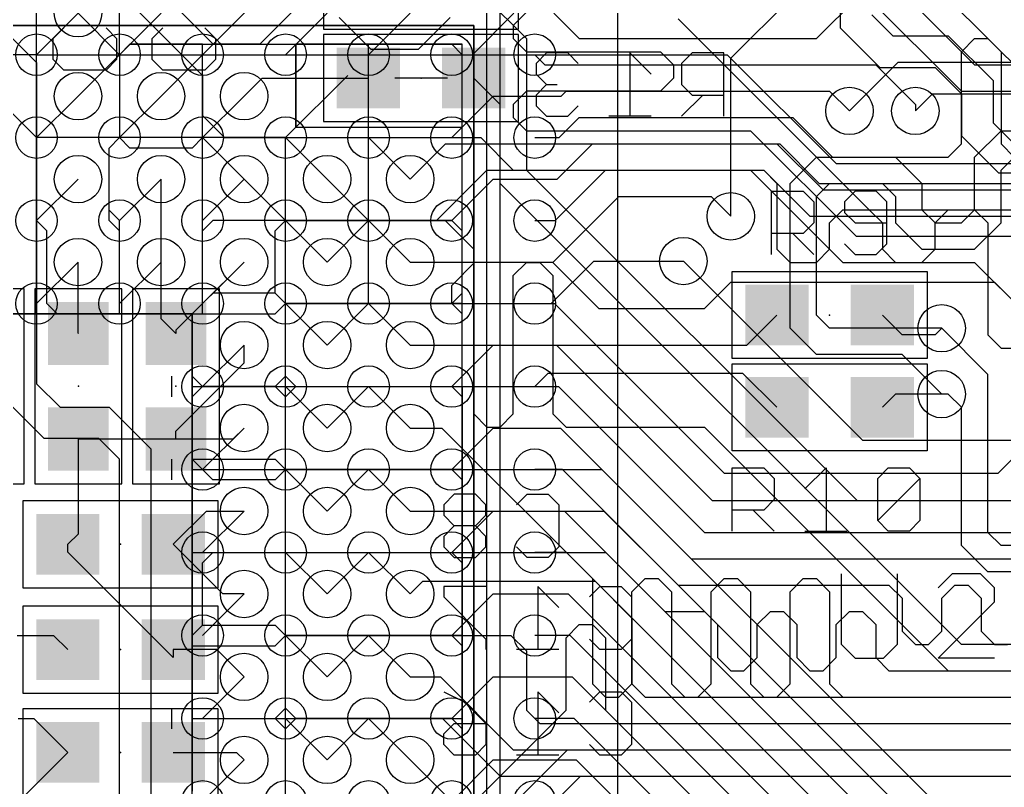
# Model space of a CAD drawing. Extents: x -61 to 136, y 23 to 123.
# Drawn here: x 74.24 to 83.72, y 72.54 to 79.94 of the extents above; entities that cross this region are included whole.
import ezdxf

# ---------------------------------------------------------------- set-up
doc = ezdxf.new("R2010")
doc.units = 0
for name, color, linetype in [('1', 14, 'CONTINUOUS'), ('13', 94, 'CONTINUOUS'), ('14', 94, 'CONTINUOUS'), ('15', 54, 'CONTINUOUS'), ('16', 134, 'CONTINUOUS'), ('18', 94, 'CONTINUOUS'), ('2', 251, 'CONTINUOUS'), ('21', 251, 'CONTINUOUS'), ('23', 251, 'CONTINUOUS'), ('24', 54, 'CONTINUOUS'), ('25', 251, 'CONTINUOUS'), ('26', 54, 'CONTINUOUS'), ('3', 214, 'CONTINUOUS'), ('39', 14, 'CONTINUOUS'), ('4', 214, 'CONTINUOUS'), ('40', 134, 'CONTINUOUS'), ('41', 14, 'CONTINUOUS')]:
    doc.layers.add(name, color=color, linetype=linetype)

# ---------------------------------------------------------------- blocks, each defined once
blk = doc.blocks.new('RECT')
blk.add_solid([(-0.5, -0.5), (0.5, -0.5), (-0.5, 0.5), (0.5, 0.5)])
blk = doc.blocks.new('PIE')
blk.add_circle((0, 0), 0.5)
blk = doc.blocks.new('ROUNDV')
blk.add_circle((0, 0), 0.5)

msp = doc.modelspace()

# ---------------------------------------------------------------- linework, layer by layer
at = {"layer": '1'}
for p, q in [((81.915, 79.756), (82.677, 80.518)), ((74.4, 79.6), (74.8, 80)), ((75.2, 79.6), (75.6, 80)), ((76, 79.6), (76.4, 80)), ((76.8, 79.6), (77.2, 80)), ((77.6, 79.6), (78, 80)), ((78.6, 79.6), (79, 80)), ((79.385, 80), (79.629, 79.756)), ((79.629, 79.756), (81.915, 79.756)), ((83.312, 79.629), (83.439, 79.756)), ((83.439, 79.756), (83.566, 79.756)), ((83.566, 79.756), (83.693, 79.629)), ((78.4, 79.6), (78.6, 79.6)), ((79.2, 79.6), (79.298, 79.502)), ((83.312, 78.74), (83.312, 79.629)), ((83.693, 79.629), (83.693, 78.74)), ((79.298, 79.502), (82.4865, 79.502)), ((82.4865, 79.502), (82.8675, 79.121)), ((79.454, 79.2), (79.502, 79.248)), ((79.502, 79.248), (82.042, 79.248)), ((82.042, 79.248), (82.2325, 79.0575)), ((74.4, 78.8), (74.8, 79.2)), ((75.2, 78.8), (75.6, 79.2)), ((76, 78.8), (76.4, 79.2)), ((78.4, 78.8), (78.8, 79.2)), ((78.8, 79.2), (79.454, 79.2)), ((82.8675, 79.121), (82.8675, 79.0575)), ((79.435, 78.8), (79.629, 78.994)), ((79.629, 78.994), (81.688, 78.994)), ((81.688, 78.994), (82.069, 78.613)), ((77.2, 78.4), (76.8, 78.8)), ((78, 78.4), (77.6, 78.8)), ((79.2, 78.8), (79.435, 78.8)), ((79.416, 78.4), (79.756, 78.74)), ((79.756, 78.74), (81.561, 78.74)), ((81.561, 78.74), (81.942, 78.359)), ((83.185, 78.613), (83.312, 78.74)), ((83.693, 78.74), (83.82, 78.613)), ((82.069, 78.613), (83.185, 78.613)), ((79.397, 78), (79.883, 78.486)), ((79.883, 78.486), (81.407, 78.486)), ((81.407, 78.486), (81.534, 78.359)), ((74.4, 78), (74.8, 78.4)), ((75.6, 78.4), (75.2, 78)), ((76.4, 78.4), (76, 78)), ((78.4, 78), (78.8, 78.4)), ((78.8, 78.4), (79.416, 78.4)), ((81.534, 78.359), (81.534, 77.724)), ((81.942, 78.359), (84.963, 78.359)), ((79.378, 77.6), (80.01, 78.232)), ((80.01, 78.232), (80.899, 78.232)), ((80.899, 78.232), (81.0895, 78.0415)), ((82.042, 77.978), (82.169, 78.105)), ((82.169, 78.105), (82.423, 78.105)), ((82.423, 78.105), (82.55, 77.978)), ((83.058, 77.978), (83.185, 78.105)), ((83.185, 78.105), (83.439, 78.105)), ((83.439, 78.105), (83.566, 77.978)), ((76.8, 78), (77.2, 77.6)), ((77.6, 78), (78, 77.6)), ((79.2, 78), (79.397, 78)), ((82.042, 77.724), (82.042, 77.978)), ((82.55, 77.978), (82.55, 77.724)), ((83.058, 77.724), (83.058, 77.978)), ((83.566, 77.978), (83.566, 76.8985)), ((81.534, 77.724), (81.661, 77.597)), ((81.915, 77.597), (82.042, 77.724)), ((82.55, 77.724), (82.677, 77.597)), ((82.931, 77.597), (83.058, 77.724)), ((79.359, 77.2), (79.7687, 77.6097)), ((79.7687, 77.6097), (80.6323, 77.6097)), ((74.8, 77.6), (74.4, 77.2)), ((75.6, 77.6), (75.2, 77.2)), ((76, 77.2), (76.4, 77.6)), ((78.4, 77.3754), (78.6246, 77.6)), ((78.6246, 77.6), (79.378, 77.6)), ((81.661, 77.597), (81.915, 77.597)), ((82.677, 77.597), (82.931, 77.597)), ((78.4, 77.2), (78.4, 77.3754)), ((76.8, 77.2), (77.2, 76.8)), ((77.6, 77.2), (78, 76.8)), ((79.2, 77.2), (79.359, 77.2)), ((81.245, 76.8), (81.534, 77.089)), ((82.7405, 76.8985), (82.55, 77.089)), ((83.1215, 76.962), (83.058, 76.8985)), ((83.566, 76.5175), (83.1215, 76.962)), ((83.058, 76.8985), (82.7405, 76.8985)), ((83.566, 76.8985), (83.693, 76.7715)), ((76.4, 76.8), (76, 76.4)), ((78.4, 76.4), (78.8, 76.8)), ((78.8, 76.8), (81.245, 76.8)), ((83.693, 76.7715), (83.82, 76.7715)), ((79.2, 76.4), (79.3302, 76.5302)), ((79.3302, 76.5302), (81.2038, 76.5302)), ((81.2038, 76.5302), (81.534, 76.2)), ((83.566, 74.9935), (83.566, 76.5175)), ((77.2, 76), (76.8, 76.4)), ((78, 76), (77.6, 76.4)), ((82.677, 76.327), (82.55, 76.2)), ((83.1215, 76.327), (82.677, 76.327)), ((83.185, 76.327), (83.1215, 76.327)), ((83.312, 76.2), (83.185, 76.327)), ((83.312, 74.8665), (83.312, 76.2)), ((76.4, 76), (76, 75.6)), ((78.4, 75.6), (78.8, 76)), ((78.8, 76), (79.448, 76)), ((79.448, 76), (83.947, 71.501)), ((76.8, 75.6), (77.2, 75.2)), ((77.6, 75.6), (78, 75.2)), ((79.467, 75.6), (79.2, 75.6)), ((83.693, 71.374), (79.467, 75.6)), ((76.4, 75.2), (76, 74.8)), ((78.4, 74.8), (78.8, 75.2)), ((78.8, 75.2), (79.486, 75.2)), ((79.486, 75.2), (83.439, 71.247)), ((83.693, 74.8665), (83.566, 74.9935)), ((83.566, 74.6125), (83.312, 74.8665)), ((84.328, 74.8665), (83.693, 74.8665)), ((76.8, 74.8), (77.2, 74.4)), ((77.6, 74.8), (78, 74.4)), ((79.505, 74.8), (79.2, 74.8)), ((83.185, 71.12), (79.505, 74.8)), ((84.201, 74.6125), (83.566, 74.6125)), ((76, 74), (76.4, 74.4)), ((78.4, 74), (78.8, 74.4)), ((78.8, 74.4), (79.524, 74.4)), ((79.524, 74.4), (82.6135, 71.3105)), ((77.2, 73.6), (76.8, 74)), ((78, 73.6), (77.6, 74)), ((79.543, 74), (79.2, 74)), ((82.169, 71.374), (79.543, 74)), ((76, 73.2), (76.4, 73.6)), ((78.4, 73.2), (78.8, 73.6)), ((78.8, 73.6), (79.562, 73.6)), ((79.562, 73.6), (81.915, 71.247)), ((76.8, 73.2), (77.2, 72.8)), ((77.6, 73.2), (78, 72.8)), ((79.581, 73.2), (79.2, 73.2)), ((81.661, 71.12), (79.581, 73.2)), ((76.4, 72.8), (76, 72.4)), ((78.4, 72.4), (78.8, 72.8)), ((78.8, 72.8), (79.6, 72.8)), ((79.6, 72.8), (81.407, 70.993))]:
    msp.add_line(p, q, dxfattribs=at)
at = {"layer": '13'}
for p, q in [((78.613, 79.883), (62.103, 79.883)), ((78.613, 63.373), (78.613, 79.883)), ((75.3, 79.7), (75.2, 79.6)), ((76, 79.7), (75.3, 79.7)), ((76, 77.1), (76, 79.7)), ((74.4, 79.6), (73.6, 79.6)), ((74.4, 79.6), (75.2, 79.6)), ((74.4, 77.1), (74.4, 79.6)), ((75.2, 79.6), (75.2, 78.8)), ((76.8, 78.8), (77.4, 79.4)), ((75.1, 78.7), (75.2, 78.8)), ((76.8, 77.2), (76.8, 78.8)), ((75.1, 78), (75.1, 78.7)), ((75.2, 77.9), (75.1, 78)), ((75.2, 77.1), (75.2, 77.9)), ((76.7, 77.1), (76.8, 77.2)), ((78.5, 77.2), (76.8, 77.2)), ((78.5, 76.4), (78.5, 77.2)), ((74.4, 77.1), (73.5, 77.1)), ((75.2, 77.1), (74.4, 77.1)), ((75.9, 77.1), (75.2, 77.1)), ((75.9, 77.1), (76, 77.1)), ((75.9, 76.4), (75.9, 77.1)), ((76, 77.1), (76.7, 77.1)), ((75.9, 75.7), (75.9, 76.4)), ((75.9, 76.4), (78.5, 76.4)), ((78.5, 75.6), (78.5, 76.4)), ((75.9, 74.8), (75.9, 75.7)), ((75.9, 75.7), (76.7, 75.7)), ((76.7, 75.7), (76.8, 75.6)), ((78.5, 75.6), (76.8, 75.6)), ((78.5, 74.8), (78.5, 75.6)), ((75.9, 73.9), (75.9, 74.8)), ((75.9, 74.8), (78.5, 74.8)), ((78.5, 74), (78.5, 74.8)), ((76.7, 73.9), (76.8, 74)), ((78.5, 74), (76.8, 74)), ((78.5, 73.2), (78.5, 74)), ((75.9, 73.2), (75.9, 73.9)), ((75.9, 73.9), (76.7, 73.9)), ((75.9, 72.5), (75.9, 73.2)), ((75.9, 73.2), (78.5, 73.2)), ((78.5, 73.2), (78.5, 72.4))]:
    msp.add_line(p, q, dxfattribs=at)
at = {"layer": '14'}
for p, q in [((74.8, 80), (75.2, 79.6)), ((63.754, 79.883), (78.613, 79.883)), ((78.613, 79.883), (78.613, 63.373)), ((75.2, 79.6), (81.055, 79.6)), ((81.055, 79.6), (82.1055, 78.5495)), ((82.2325, 79.0575), (82.7024, 79.5274)), ((82.7024, 79.5274), (84.1502, 79.5274)), ((82.8675, 79.0575), (83.0326, 79.2226)), ((83.0326, 79.2226), (84.2772, 79.2226)), ((74.4, 78.8), (74, 79.2)), ((76, 78.8), (74.4, 78.8)), ((76.4, 78.4), (76, 78.8)), ((78, 78.4), (78.34, 78.74)), ((78.34, 78.74), (81.534, 78.74)), ((81.534, 78.74), (81.9785, 78.2955)), ((78.254, 78), (78.74, 78.486)), ((78.74, 78.486), (81.407, 78.486)), ((81.407, 78.486), (81.8515, 78.0415)), ((82.1055, 78.5495), (88.7095, 78.5495)), ((76.8, 78), (76.4, 78.4)), ((81.9785, 78.2955), (95.1955, 78.2955)), ((76.8, 69.3), (76.8, 78)), ((77.2, 77.6), (77.6, 78)), ((77.6, 78), (78.254, 78)), ((81.8515, 78.0415), (85.6615, 78.0415)), ((78, 77.6), (79.372, 77.6)), ((79.372, 77.6), (79.8195, 77.1525)), ((80.8355, 77.1525), (81.0895, 77.4065)), ((81.0895, 77.4065), (83.6295, 77.4065)), ((83.6295, 77.4065), (84.136, 76.9)), ((77.2, 76.8), (77.6, 77.2)), ((77.6, 77.2), (79.391, 77.2)), ((79.391, 77.2), (81.026, 75.565)), ((79.8195, 77.1525), (80.8355, 77.1525)), ((78, 76.8), (79.41, 76.8)), ((79.41, 76.8), (80.91, 75.3)), ((77.2, 76), (77.6, 76.4)), ((77.6, 76.4), (79.429, 76.4)), ((79.429, 76.4), (80.8355, 74.9935)), ((83.665, 75.565), (84.2, 76.1)), ((77.2, 75.2), (77.6, 75.6)), ((77.6, 75.6), (79.848, 75.6)), ((79.848, 75.6), (80.7085, 74.7395)), ((81.026, 75.565), (83.665, 75.565)), ((80.91, 75.3), (92.848, 75.3)), ((78, 75.2), (79.867, 75.2)), ((79.867, 75.2), (80.5815, 74.4855)), ((80.8355, 74.9935), (84.709, 74.9935)), ((77.2, 74.4), (77.6, 74.8)), ((77.6, 74.8), (79.886, 74.8)), ((79.886, 74.8), (80.4545, 74.2315)), ((80.7085, 74.7395), (84.2645, 74.7395)), ((78, 74.4), (78.1236, 74.5236)), ((78.1236, 74.5236), (79.7814, 74.5236)), ((79.7814, 74.5236), (80.137, 74.168)), ((80.5815, 74.4855), (82.6135, 74.4855)), ((82.6135, 74.4855), (82.7405, 74.3585)), ((83.1215, 74.3585), (83.2485, 74.4855)), ((83.2485, 74.4855), (83.3755, 74.4855)), ((83.3755, 74.4855), (83.5025, 74.3585)), ((82.7405, 74.3585), (82.7405, 74.041)), ((83.1215, 74.041), (83.1215, 74.3585)), ((83.5025, 74.3585), (83.5025, 74.041)), ((80.4545, 74.2315), (80.8355, 74.2315)), ((80.8355, 74.2315), (80.9625, 74.1045)), ((81.3435, 74.1045), (81.4705, 74.2315)), ((81.4705, 74.2315), (81.5975, 74.2315)), ((81.5975, 74.2315), (81.7245, 74.1045)), ((82.1055, 74.1045), (82.2325, 74.2315)), ((82.2325, 74.2315), (82.3595, 74.2315)), ((82.3595, 74.2315), (82.4865, 74.1045)), ((79.502, 73.9775), (79.629, 74.1045)), ((79.629, 74.1045), (79.756, 74.1045)), ((79.756, 74.1045), (79.883, 73.9775)), ((80.137, 74.168), (80.137, 73.533)), ((80.9625, 74.1045), (80.9625, 73.787)), ((81.3435, 73.787), (81.3435, 74.1045)), ((81.7245, 74.1045), (81.7245, 73.787)), ((82.1055, 73.787), (82.1055, 74.1045)), ((82.4865, 74.1045), (82.4865, 73.787)), ((77.2, 73.6), (77.6, 74)), ((77.6, 74), (78.9715, 74)), ((78.9715, 74), (79.121, 73.8505)), ((82.7405, 74.041), (82.8675, 73.914)), ((82.9945, 73.914), (83.1215, 74.041)), ((83.5025, 74.041), (83.6295, 73.914)), ((79.502, 73.279), (79.502, 73.9775)), ((79.883, 73.9775), (79.883, 73.279)), ((82.8675, 73.914), (82.9945, 73.914)), ((83.6295, 73.914), (83.7565, 73.914)), ((79.121, 73.8505), (79.121, 73.279)), ((80.9625, 73.787), (81.0895, 73.66)), ((81.2165, 73.66), (81.3435, 73.787)), ((81.7245, 73.787), (81.8515, 73.66)), ((81.9785, 73.66), (82.1055, 73.787)), ((82.4865, 73.787), (82.6135, 73.66)), ((81.0895, 73.66), (81.2165, 73.66)), ((81.8515, 73.66), (81.9785, 73.66)), ((82.6135, 73.66), (90.36, 73.66)), ((78, 73.6), (78.292, 73.6)), ((78.292, 73.6), (78.994, 72.898)), ((80.137, 73.533), (80.264, 73.406)), ((80.264, 73.406), (91.531, 73.406)), ((79.121, 73.279), (79.248, 73.152)), ((79.375, 73.152), (79.502, 73.279)), ((79.883, 73.279), (80.01, 73.152)), ((77.2, 72.8), (77.6, 73.2)), ((77.6, 73.2), (78.311, 73.2)), ((78.311, 73.2), (78.867, 72.644)), ((79.248, 73.152), (79.375, 73.152)), ((80.01, 73.152), (90.678, 73.152)), ((78.994, 72.898), (90.551, 72.898)), ((78, 72.8), (78.41, 72.39)), ((78.867, 72.644), (90.424, 72.644))]:
    msp.add_line(p, q, dxfattribs=at)
at = {"layer": '15'}
for p, q in [((73.533, 80.391), (74.4, 79.524)), ((74.4, 79.6), (74.4, 80.4)), ((75.3, 79.7), (75.2, 79.6)), ((76, 79.7), (75.3, 79.7)), ((76, 79.7), (76.9, 79.7)), ((76, 78.8), (76, 79.7)), ((76.9, 78.9), (76.9, 79.7)), ((77.6, 79.7), (76.9, 79.7)), ((77.6, 79.7), (78.4, 79.7)), ((77.6, 78), (77.6, 79.7)), ((78.4, 79.7), (78.5, 79.6)), ((74.4, 79.6), (75.2, 79.6)), ((74.4, 78), (74.4, 79.6)), ((75.2, 79.6), (75.2, 78.8)), ((78.5, 78.9), (78.5, 79.6)), ((74.4, 79.524), (74.4, 76.427)), ((76.8, 78.8), (76.9, 78.9)), ((76.9, 78.9), (78.5, 78.9)), ((78.5, 78.1), (78.5, 78.9)), ((75.3, 78.7), (75.2, 78.8)), ((76, 78.8), (75.9, 78.7)), ((76.8, 78.8), (76, 78.8)), ((76.8, 78), (76.8, 78.8)), ((75.9, 78.7), (75.3, 78.7)), ((78.4, 78), (78.5, 78.1)), ((74.5, 77.9), (74.4, 78)), ((76.7, 77.9), (76.8, 78)), ((76.8, 78), (77.6, 78)), ((77.6, 78), (78.4, 78)), ((78.5, 77.9), (78.4, 78)), ((74.5, 77.2), (74.5, 77.9)), ((76.7, 77.3), (76.7, 77.9)), ((78.5, 77.3), (78.5, 77.9)), ((75.9, 77.1), (76.1, 77.3)), ((76.7, 77.3), (76.1, 77.3)), ((76.8, 77.2), (76.7, 77.3)), ((78.4, 77.2), (78.5, 77.3)), ((74.6, 77.1), (74.5, 77.2)), ((76.8, 76.5), (76.8, 77.2)), ((76.8, 77.2), (78.4, 77.2)), ((78.5, 77.1), (78.4, 77.2)), ((75.9, 77.1), (74.6, 77.1)), ((75.9, 76.5), (75.9, 77.1)), ((78.5, 76.5), (78.5, 77.1)), ((76, 76.4), (75.9, 76.5)), ((76.7, 76.4), (76.8, 76.5)), ((76.9, 76.4), (76.8, 76.5)), ((78.4, 76.4), (78.5, 76.5)), ((74.4, 76.427), (74.627, 76.2)), ((76, 76.4), (75.9, 76.3)), ((76.7, 76.4), (76, 76.4)), ((76.8, 76.3), (76.7, 76.4)), ((76.8, 76.3), (76.9, 76.4)), ((76.9, 76.4), (78.4, 76.4)), ((78.5, 76.3), (78.4, 76.4)), ((74.473, 75.9), (74.073, 76.3)), ((75.9, 75.7), (75.9, 76.3)), ((76.8, 75.6), (76.8, 76.3)), ((78.5, 75.7), (78.5, 76.3)), ((74.627, 76.2), (75.1, 76.2)), ((75.1, 76.2), (75.5, 75.8)), ((75, 75.9), (74.473, 75.9)), ((75.2, 75.7), (75, 75.9)), ((75.5, 75.8), (75.5, 70.2)), ((75.2, 70.1), (75.2, 75.7)), ((76.1, 75.5), (75.9, 75.7)), ((78.4, 75.6), (78.5, 75.7)), ((76.8, 75.6), (76.7, 75.5)), ((78.4, 75.6), (76.8, 75.6)), ((78.5, 75.5), (78.4, 75.6)), ((76.7, 75.5), (76.1, 75.5)), ((78.5, 74.9), (78.5, 75.5)), ((78.4, 74.8), (78.5, 74.9)), ((76, 74.7), (76.1, 74.8)), ((76.1, 74.8), (78.4, 74.8)), ((78.4, 74.8), (78.5, 74.7)), ((76, 74.1), (76, 74.7)), ((78.5, 74.1), (78.5, 74.7)), ((75.9, 74), (76, 74.1)), ((76, 74.1), (76.7, 74.1)), ((76.7, 74.1), (76.8, 74)), ((78.4, 74), (78.5, 74.1)), ((75.9, 73.2), (75.9, 74)), ((76.8, 74), (78.4, 74)), ((76.8, 73.3), (76.8, 74)), ((78.5, 73.9), (78.4, 74)), ((78.5, 73.3), (78.5, 73.9)), ((76.7, 73.2), (76.8, 73.3)), ((76.9, 73.2), (76.8, 73.3)), ((78.4, 73.2), (78.5, 73.3)), ((75.9, 72.4), (75.9, 73.2)), ((75.9, 73.2), (76.7, 73.2)), ((76.8, 73.1), (76.7, 73.2)), ((76.8, 73.1), (76.9, 73.2)), ((78.4, 73.2), (76.9, 73.2)), ((78.5, 73.1), (78.4, 73.2)), ((76.8, 72.4), (76.8, 73.1)), ((78.5, 72.5), (78.5, 73.1))]:
    msp.add_line(p, q, dxfattribs=at)
at = {"layer": '16'}
for p, q in [((75.2, 79.6), (75.2, 81.899)), ((82.042, 80.899), (83.439, 79.502)), ((81.915, 80.645), (83.312, 79.248)), ((75.6, 79.2), (76.664, 80.264)), ((78.613, 80.264), (79.121, 79.756)), ((81.0895, 79.5655), (81.7245, 80.2005)), ((79.121, 79.756), (79.121, 78.486)), ((74.8, 79.2), (75.2, 79.6)), ((81.0895, 78.0415), (81.0895, 79.5655)), ((83.439, 79.502), (86.106, 79.502)), ((76.4, 79.2), (76.575, 79.375)), ((76.575, 79.375), (77.597, 79.375)), ((78.359, 79.375), (77.851, 79.375)), ((78.867, 79.121), (78.613, 79.375)), ((83.312, 79.248), (85.979, 79.248)), ((78.867, 78.359), (78.867, 79.121)), ((83.439, 78.613), (83.693, 78.867)), ((83.693, 78.867), (84.201, 78.867)), ((81.661, 78.359), (81.915, 78.613)), ((81.915, 78.613), (82.677, 78.613)), ((82.677, 78.613), (82.931, 78.359)), ((83.439, 78.105), (83.439, 78.613)), ((83.693, 78.486), (83.82, 78.613)), ((79.121, 78.486), (82.307, 75.3)), ((83.693, 77.978), (83.693, 78.486)), ((75.6, 77.6), (75.6, 78.4)), ((77.6, 78), (77.2, 78.4)), ((83.312, 73.914), (78.867, 78.359)), ((81.661, 76.962), (81.661, 78.359)), ((81.915, 78.232), (82.042, 78.359)), ((82.042, 78.359), (82.55, 78.359)), ((82.55, 78.359), (82.677, 78.232)), ((82.931, 78.359), (82.931, 78.105)), ((81.915, 77.089), (81.915, 78.232)), ((82.677, 78.232), (82.677, 77.978)), ((82.931, 78.105), (83.058, 77.978)), ((83.312, 77.978), (83.439, 78.105)), ((78.337, 78), (77.6, 78)), ((78.613, 77.724), (78.337, 78)), ((82.677, 77.978), (82.931, 77.724)), ((83.058, 77.978), (83.312, 77.978)), ((83.439, 77.724), (83.693, 77.978)), ((78.613, 76.1365), (78.613, 77.724)), ((82.931, 77.724), (83.439, 77.724)), ((80.6323, 77.6097), (82.3595, 75.8825)), ((74.8, 76.9142), (74.8, 77.6)), ((75.6, 77.054), (75.6, 77.6)), ((76.4, 77.6), (75.7428, 76.9428)), ((78.994, 77.47), (79.121, 77.597)), ((79.121, 77.597), (79.248, 77.597)), ((79.248, 77.597), (79.375, 77.47)), ((78.994, 76.1365), (78.994, 77.47)), ((79.375, 77.47), (79.375, 76.1365)), ((75.7428, 76.9112), (75.6, 77.054)), ((82.042, 76.962), (81.915, 77.089)), ((75.7428, 76.9428), (75.7428, 76.9112)), ((81.915, 76.708), (81.661, 76.962)), ((83.1215, 76.962), (82.042, 76.962)), ((74.803, 76.9112), (74.8, 76.9142)), ((76.4, 76.6286), (76.4, 76.8)), ((82.7405, 76.708), (81.915, 76.708)), ((83.1215, 76.327), (82.7405, 76.708)), ((75.7428, 75.9714), (76.4, 76.6286)), ((78.613, 76.1365), (78.74, 76.0095)), ((78.867, 76.0095), (78.994, 76.1365)), ((79.375, 76.1365), (79.502, 76.0095)), ((76.2952, 75.8952), (76.4, 76)), ((78, 76), (78.305, 76)), ((78.305, 76), (79.756, 74.549)), ((78.74, 76.0095), (78.867, 76.0095)), ((79.502, 76.0095), (80.8355, 76.0095)), ((80.8355, 76.0095), (83.185, 73.66)), ((74.803, 74.9808), (74.803, 75.8952)), ((74.803, 75.8952), (75.7428, 75.8952)), ((75.7428, 75.8952), (75.7428, 75.9714)), ((75.7428, 75.8952), (76.2952, 75.8952)), ((82.3595, 75.8825), (83.8835, 75.8825)), ((82.307, 75.3), (96.6, 75.3)), ((75.7174, 74.8792), (76.0382, 75.2)), ((76.0382, 75.2), (76.4, 75.2)), ((74.7014, 74.8792), (74.803, 74.9808)), ((74.7014, 74.803), (74.7014, 74.8792)), ((76.1966, 74.4), (75.7174, 74.8792)), ((75.7174, 73.787), (74.7014, 74.803)), ((79.756, 74.549), (79.756, 73.533)), ((80.137, 74.422), (80.264, 74.549)), ((80.264, 74.549), (80.391, 74.549)), ((80.391, 74.549), (80.518, 74.422)), ((80.899, 74.422), (81.026, 74.549)), ((81.026, 74.549), (81.153, 74.549)), ((81.153, 74.549), (81.28, 74.422)), ((81.661, 74.422), (81.788, 74.549)), ((81.788, 74.549), (81.915, 74.549)), ((81.915, 74.549), (82.042, 74.422)), ((76.4, 74.4), (76.1966, 74.4)), ((80.137, 73.533), (80.137, 74.422)), ((80.518, 74.422), (80.518, 73.533)), ((80.899, 73.533), (80.899, 74.422)), ((81.28, 74.422), (81.28, 73.533)), ((81.661, 73.533), (81.661, 74.422)), ((82.042, 74.422), (82.042, 73.533)), ((74.213, 74), (74.5646, 74)), ((74.5646, 74), (74.7014, 73.8632)), ((89.2175, 73.914), (83.312, 73.914)), ((76.1368, 73.8632), (75.7174, 73.8632)), ((75.7174, 73.8632), (75.7174, 73.787)), ((76.4, 73.6), (76.1368, 73.8632)), ((83.185, 73.66), (92.74, 73.66)), ((79.756, 73.533), (79.883, 73.406)), ((80.01, 73.406), (80.137, 73.533)), ((80.518, 73.533), (80.645, 73.406)), ((80.772, 73.406), (80.899, 73.533)), ((81.28, 73.533), (81.407, 73.406)), ((81.534, 73.406), (81.661, 73.533)), ((82.042, 73.533), (82.169, 73.406)), ((79.883, 73.406), (80.01, 73.406)), ((80.645, 73.406), (80.772, 73.406)), ((81.407, 73.406), (81.534, 73.406)), ((82.169, 73.406), (91.894, 73.406)), ((74.2224, 73.2), (74.374, 73.2)), ((74.374, 73.2), (74.7014, 72.8726)), ((78.623, 72.4), (79.375, 73.152)), ((79.375, 73.152), (90.678, 73.152)), ((74.7014, 72.8726), (74, 72.1712)), ((75.7174, 72.8726), (76.3274, 72.8726)), ((76.3274, 72.8726), (76.4, 72.8)), ((78.2167, 71.6), (79.5147, 72.898)), ((79.5147, 72.898), (90.551, 72.898)), ((78.1977, 71.2), (79.6417, 72.644)), ((79.6417, 72.644), (90.424, 72.644))]:
    msp.add_line(p, q, dxfattribs=at)
at = {"layer": '2'}
for p, q in [((78.867, 63.119), (78.867, 80.137)), ((75.2, 79.6), (75.3, 79.7)), ((75.3, 79.7), (76, 79.7)), ((76, 79.7), (76.9, 79.7)), ((76, 77.1), (76, 79.7)), ((77.6, 79.7), (76.9, 79.7)), ((76.9, 79.7), (76.9, 78.9)), ((78.5, 79.7), (77.6, 79.7)), ((77.6, 77.2), (77.6, 79.7)), ((78.5, 77.2), (78.5, 79.7)), ((74.4, 79.6), (73.6, 79.6)), ((74.4, 79.6), (75.2, 79.6)), ((74.4, 77.1), (74.4, 79.6)), ((75.2, 79.6), (75.2, 78.8)), ((76.9, 78.9), (76.8, 78.8)), ((75.2, 78.8), (75.1, 78.7)), ((76.8, 77.2), (76.8, 78.8)), ((75.1, 78.1), (75.1, 78.7)), ((75.2, 78), (75.1, 78.1)), ((75.2, 77.1), (75.2, 78)), ((76.7, 77.1), (76.8, 77.2)), ((77.6, 77.2), (76.8, 77.2)), ((78.5, 77.2), (77.6, 77.2)), ((78.5, 76.4), (78.5, 77.2)), ((73.5, 77.1), (74.4, 77.1)), ((74.4, 77.1), (75.2, 77.1)), ((75.2, 77.1), (75.9, 77.1)), ((75.9, 77.1), (76, 77.1)), ((75.9, 76.4), (75.9, 77.1)), ((76, 77.1), (76.7, 77.1)), ((75.9, 76.4), (78.5, 76.4)), ((75.9, 75.6), (75.9, 76.4)), ((78.5, 75.6), (78.5, 76.4)), ((75.9, 74.8), (75.9, 75.6)), ((75.9, 75.6), (78.5, 75.6)), ((78.5, 74.8), (78.5, 75.6)), ((75.9, 73.9), (75.9, 74.8)), ((75.9, 74.8), (78.5, 74.8)), ((78.5, 74), (78.5, 74.8)), ((76.7, 73.9), (76.8, 74)), ((78.5, 74), (76.8, 74)), ((78.5, 73.2), (78.5, 74)), ((75.9, 73.9), (76.7, 73.9)), ((75.9, 73.2), (75.9, 73.9)), ((75.9, 73.2), (78.5, 73.2)), ((75.9, 72.5), (75.9, 73.2)), ((78.5, 72.4), (78.5, 73.2))]:
    msp.add_line(p, q, dxfattribs=at)
at = {"layer": '21'}
msp.add_line((80, 63), (80, 80.6), dxfattribs=at)
at = {"layer": '23'}
for p in [(82.042, 77.089), (82.042, 76.2)]:
    msp.add_point(p, dxfattribs=at)
at = {"layer": '24'}
for p in [(78.105, 79.375), (74.803, 76.4032), (75.7428, 76.4032), (75.2094, 74.8792), (75.2094, 73.8632), (75.2094, 72.8726)]:
    msp.add_point(p, dxfattribs=at)
at = {"layer": '25'}
for p, q in [((81.4832, 77.6732), (81.4832, 78.2833)), ((81.4832, 78.2833), (81.7883, 78.2833)), ((81.7883, 78.2833), (81.8899, 78.1816)), ((82.2865, 78.2833), (82.1848, 78.1816)), ((82.4899, 78.2833), (82.2865, 78.2833)), ((82.5916, 78.1816), (82.4899, 78.2833)), ((81.8899, 78.1816), (81.8899, 77.9783)), ((82.1848, 78.1816), (82.1848, 78.0799)), ((82.5916, 77.7749), (82.5916, 78.1816)), ((82.1848, 78.0799), (82.2865, 77.9783)), ((81.8899, 77.9783), (81.7883, 77.8766)), ((82.2865, 77.9783), (82.5916, 77.9783)), ((81.7883, 77.8766), (81.4832, 77.8766)), ((81.6866, 77.8766), (81.8899, 77.6732)), ((82.1848, 77.7749), (82.2865, 77.6732)), ((82.4899, 77.6732), (82.5916, 77.7749)), ((82.2865, 77.6732), (82.4899, 77.6732)), ((81.1022, 75.0062), (81.1022, 75.6163)), ((81.1022, 75.6163), (81.4073, 75.6163)), ((81.4073, 75.6163), (81.5089, 75.5146)), ((81.8038, 75.4129), (82.0072, 75.6163)), ((82.0072, 75.6163), (82.0072, 75.0062)), ((82.5055, 75.5146), (82.6072, 75.6163)), ((82.6072, 75.6163), (82.8105, 75.6163)), ((82.8105, 75.6163), (82.9122, 75.5146)), ((81.5089, 75.5146), (81.5089, 75.3113)), ((82.5055, 75.1079), (82.5055, 75.5146)), ((82.5055, 75.1079), (82.9122, 75.5146)), ((82.9122, 75.5146), (82.9122, 75.1079)), ((81.5089, 75.3113), (81.4073, 75.2096)), ((81.4073, 75.2096), (81.1022, 75.2096)), ((81.3056, 75.2096), (81.5089, 75.0062)), ((82.6072, 75.0062), (82.5055, 75.1079)), ((82.9122, 75.1079), (82.8105, 75.0062)), ((81.8038, 75.0062), (82.2106, 75.0062)), ((82.8105, 75.0062), (82.6072, 75.0062)), ((82.1526, 74.5941), (82.1526, 73.9162)), ((82.6949, 73.9162), (82.6949, 74.5941)), ((83.2237, 74.5941), (83.0881, 74.4585)), ((83.4949, 74.5941), (83.2237, 74.5941)), ((83.6304, 74.4585), (83.4949, 74.5941)), ((83.6304, 74.3229), (83.6304, 74.4585)), ((83.0881, 73.7806), (83.6304, 74.3229)), ((82.1526, 73.9162), (82.2882, 73.7806)), ((82.5593, 73.7806), (82.6949, 73.9162)), ((82.2882, 73.7806), (82.5593, 73.7806)), ((83.6304, 73.7806), (83.0881, 73.7806))]:
    msp.add_line(p, q, dxfattribs=at)
at = {"layer": '26'}
for p, q in [((74.5617, 79.7563), (74.6634, 79.8579)), ((75.0701, 79.8579), (75.1718, 79.7563)), ((75.5142, 79.7563), (75.6159, 79.8579)), ((76.0226, 79.8579), (76.1243, 79.7563)), ((74.5617, 79.5529), (74.5617, 79.7563)), ((75.1718, 79.7563), (75.1718, 79.5529)), ((75.5142, 79.5529), (75.5142, 79.7563)), ((76.1243, 79.7563), (76.1243, 79.5529)), ((79.3144, 79.6168), (79.2127, 79.5151)), ((79.5178, 79.6168), (79.3144, 79.6168)), ((79.6194, 79.5151), (79.5178, 79.6168)), ((80.3211, 79.4134), (80.1177, 79.6168)), ((80.1177, 79.6168), (80.1177, 79.0067)), ((80.7177, 79.6168), (80.616, 79.5151)), ((81.0227, 79.6168), (80.7177, 79.6168)), ((81.0227, 79.0067), (81.0227, 79.6168)), ((74.6634, 79.4512), (74.5617, 79.5529)), ((75.1718, 79.5529), (75.0701, 79.4512)), ((75.6159, 79.4512), (75.5142, 79.5529)), ((76.1243, 79.5529), (76.0226, 79.4512)), ((79.2127, 79.5151), (79.2127, 79.4134)), ((80.616, 79.5151), (80.616, 79.3118)), ((75.0701, 79.4512), (74.6634, 79.4512)), ((76.0226, 79.4512), (75.6159, 79.4512)), ((79.2127, 79.4134), (79.3144, 79.3118)), ((79.3144, 79.3118), (79.2127, 79.2101)), ((79.3144, 79.3118), (79.4161, 79.3118)), ((80.616, 79.3118), (80.7177, 79.2101)), ((79.2127, 79.2101), (79.2127, 79.1084)), ((80.8193, 79.2101), (80.616, 79.0067)), ((80.7177, 79.2101), (81.0227, 79.2101)), ((79.2127, 79.1084), (79.3144, 79.0067)), ((79.5178, 79.0067), (79.6194, 79.1084)), ((79.3144, 79.0067), (79.5178, 79.0067)), ((80.3211, 79.0067), (79.9143, 79.0067)), ((78.4254, 75.3623), (78.3237, 75.2606)), ((78.6288, 75.3623), (78.4254, 75.3623)), ((78.7304, 75.2606), (78.6288, 75.3623)), ((79.0253, 75.2606), (79.127, 75.3623)), ((79.127, 75.3623), (79.3304, 75.3623)), ((79.3304, 75.3623), (79.4321, 75.2606)), ((78.3237, 75.2606), (78.3237, 75.1589)), ((78.7304, 75.1589), (78.7304, 75.2606)), ((79.4321, 75.2606), (79.4321, 74.8539)), ((78.3237, 75.1589), (78.4254, 75.0573)), ((78.6288, 75.0573), (78.7304, 75.1589)), ((78.4254, 75.0573), (78.3237, 74.9556)), ((78.6288, 75.0573), (78.4254, 75.0573)), ((78.7304, 74.9556), (78.6288, 75.0573)), ((78.3237, 74.9556), (78.3237, 74.8539)), ((78.7304, 74.8539), (78.7304, 74.9556)), ((78.3237, 74.8539), (78.4254, 74.7522)), ((78.6288, 74.7522), (78.7304, 74.8539)), ((79.127, 74.7522), (79.0253, 74.8539)), ((79.4321, 74.8539), (79.3304, 74.7522)), ((78.4254, 74.7522), (78.6288, 74.7522)), ((79.3304, 74.7522), (79.127, 74.7522)), ((78.7304, 74.4733), (78.3237, 74.4733)), ((78.3237, 74.4733), (78.3237, 74.3716)), ((79.4321, 74.2699), (79.2287, 74.4733)), ((79.2287, 74.4733), (79.2287, 73.8632)), ((79.727, 74.3716), (79.8287, 74.4733)), ((79.8287, 74.4733), (80.032, 74.4733)), ((80.032, 74.4733), (80.1337, 74.3716)), ((78.3237, 74.3716), (78.7304, 73.9649)), ((80.1337, 74.3716), (80.1337, 73.9649)), ((78.7304, 73.9649), (78.7304, 73.8632)), ((79.8287, 73.8632), (79.727, 73.9649)), ((80.1337, 73.9649), (80.032, 73.8632)), ((79.4321, 73.8632), (79.0253, 73.8632)), ((80.032, 73.8632), (79.8287, 73.8632)), ((78.3237, 73.4573), (78.5271, 73.3556)), ((79.4321, 73.2539), (79.2287, 73.4573)), ((79.2287, 73.4573), (79.2287, 72.8472)), ((79.727, 73.3556), (79.8287, 73.4573)), ((79.8287, 73.4573), (80.032, 73.4573)), ((80.032, 73.4573), (80.1337, 73.3556)), ((78.5271, 73.3556), (78.7304, 73.1523)), ((80.1337, 73.3556), (80.1337, 72.9489)), ((78.3237, 73.0506), (78.4254, 73.1523)), ((78.4254, 73.1523), (78.7304, 73.1523)), ((78.7304, 73.1523), (78.7304, 72.9489)), ((78.3237, 72.9489), (78.3237, 73.0506)), ((78.4254, 72.8472), (78.3237, 72.9489)), ((78.7304, 72.9489), (78.6288, 72.8472)), ((79.8287, 72.8472), (79.727, 72.9489)), ((80.1337, 72.9489), (80.032, 72.8472)), ((78.6288, 72.8472), (78.4254, 72.8472)), ((79.4321, 72.8472), (79.0253, 72.8472)), ((80.032, 72.8472), (79.8287, 72.8472))]:
    msp.add_line(p, q, dxfattribs=at)
at = {"layer": '3'}
for p, q in [((75, 80.4), (76, 79.4)), ((82.1436, 80.3846), (82.1436, 79.8576)), ((83.185, 80.137), (84.201, 79.121)), ((75.7936, 80.01), (76.0983, 79.7053)), ((76.5556, 79.7053), (76.8604, 80.01)), ((78.74, 69.342), (78.74, 80.01)), ((79.121, 80.01), (78.994, 79.883)), ((82.4484, 79.9846), (82.6516, 79.7814)), ((77.3176, 79.9592), (77.6224, 79.6544)), ((78.0796, 79.6544), (78.3844, 79.9592)), ((78.994, 79.883), (78.994, 79.756)), ((80.5815, 79.9465), (82.423, 78.105)), ((82.1436, 79.8576), (82.5246, 79.4766)), ((76.0983, 79.7053), (76.5556, 79.7053)), ((78.994, 79.756), (79.121, 79.629)), ((82.6516, 79.7814), (83.185, 79.7814)), ((83.185, 79.7814), (83.6168, 79.3496)), ((77.6224, 79.6544), (78.0796, 79.6544)), ((79.121, 79.629), (80.4113, 79.629)), ((80.4113, 79.629), (80.5383, 79.502)), ((80.5383, 79.502), (80.5383, 79.375)), ((82.5246, 79.4766), (83.058, 79.4766)), ((83.058, 79.4766), (83.312, 79.2226)), ((76, 79.4), (76, 79.0127)), ((80.5383, 79.375), (80.4113, 79.248)), ((83.6168, 79.3496), (83.6168, 78.9432)), ((79.121, 79.248), (78.994, 79.121)), ((80.4113, 79.248), (79.121, 79.248)), ((83.312, 79.2226), (83.312, 78.8162)), ((78.994, 79.121), (78.994, 78.994)), ((76, 79.0127), (76.2127, 78.8)), ((78.994, 78.994), (79.121, 78.867)), ((83.6168, 78.9432), (83.7946, 78.7654)), ((79.121, 78.867), (81.28, 78.867)), ((81.28, 78.867), (82.296, 77.851)), ((76.2127, 78.8), (78.68, 78.8)), ((78.68, 78.8), (78.994, 78.486)), ((83.312, 78.8162), (83.6676, 78.4606)), ((78.994, 78.486), (81.28, 78.486)), ((81.28, 78.486), (82.169, 77.597)), ((83.6676, 78.4606), (87.8586, 78.4606)), ((82.423, 78.105), (85.0798, 78.105)), ((76, 77.9), (76.1, 78)), ((78.4, 78), (76.1, 78)), ((78.5, 77.9), (78.4, 78)), ((76, 77.1), (76, 77.9)), ((78.5, 77.2), (78.5, 77.9)), ((82.296, 77.851), (83.849, 77.851)), ((82.169, 77.597), (83.439, 77.597)), ((83.439, 77.597), (84.136, 76.9)), ((76.7, 77.1), (76.8, 77.2)), ((78.5, 77.2), (76.8, 77.2)), ((78.5, 76.4), (78.5, 77.2)), ((75.9, 76.4), (75.9, 77.1)), ((75.9, 77.1), (76, 77.1)), ((76, 77.1), (76.7, 77.1)), ((75.9, 75.7), (75.9, 76.4)), ((75.9, 76.4), (78.5, 76.4)), ((78.5, 75.6), (78.5, 76.4)), ((75.9, 74.8), (75.9, 75.7)), ((75.9, 75.7), (76.7, 75.7)), ((76.7, 75.7), (76.8, 75.6)), ((78.5, 75.6), (76.8, 75.6)), ((78.5, 74.8), (78.5, 75.6)), ((75.9, 73.9), (75.9, 74.8)), ((75.9, 74.8), (78.5, 74.8)), ((78.5, 74), (78.5, 74.8)), ((76.7, 73.9), (76.8, 74)), ((78.5, 74), (76.8, 74)), ((78.5, 73.2), (78.5, 74)), ((75.9, 73.2), (75.9, 73.9)), ((75.9, 73.9), (76.7, 73.9)), ((75.9, 72.5), (75.9, 73.2)), ((75.9, 73.2), (78.5, 73.2)), ((78.5, 73.2), (78.5, 72.4))]:
    msp.add_line(p, q, dxfattribs=at)
at = {"layer": '39'}
for p, q in [((81.1022, 76.6699), (81.1022, 77.5081)), ((81.1022, 77.5081), (82.9818, 77.5081)), ((82.9818, 77.5081), (82.9818, 76.6699)), ((82.9818, 76.6699), (81.1022, 76.6699)), ((81.1022, 75.7809), (81.1022, 76.6191)), ((81.1022, 76.6191), (82.9818, 76.6191)), ((82.9818, 76.6191), (82.9818, 75.7809)), ((82.9818, 75.7809), (81.1022, 75.7809))]:
    msp.add_line(p, q, dxfattribs=at)
at = {"layer": '4'}
for p, q in [((78.613, 79.883), (62.103, 79.883)), ((78.613, 69.215), (78.613, 79.883)), ((75.2, 79.6), (75.3, 79.7)), ((75.3, 79.7), (76, 79.7)), ((76, 79.7), (76.9, 79.7)), ((76, 77.1), (76, 79.7)), ((76.9, 79.7), (78.5, 79.7)), ((76.9, 79.7), (76.9, 78.9)), ((78.5, 77.2), (78.5, 79.7)), ((74.4, 79.6), (73.6, 79.6)), ((74.4, 79.6), (75.2, 79.6)), ((74.4, 77.1), (74.4, 79.6)), ((75.2, 79.6), (75.2, 78.8)), ((76.9, 78.9), (76.8, 78.8)), ((75.2, 78.8), (75.1, 78.7)), ((76.8, 77.2), (76.8, 78.8)), ((75.1, 78.1), (75.1, 78.7)), ((75.2, 78), (75.1, 78.1)), ((75.2, 77.1), (75.2, 78)), ((76.7, 77.1), (76.8, 77.2)), ((76.8, 77.2), (78.5, 77.2)), ((78.5, 76.4), (78.5, 77.2)), ((73.5, 77.1), (74.4, 77.1)), ((74.4, 77.1), (75.2, 77.1)), ((75.2, 77.1), (75.9, 77.1)), ((75.9, 77.1), (76, 77.1)), ((75.9, 77.1), (75.9, 76.4)), ((76, 77.1), (76.7, 77.1)), ((75.9, 76.4), (75.9, 75.7)), ((75.9, 76.4), (78.5, 76.4)), ((78.5, 76.4), (78.5, 75.6)), ((75.9, 75.7), (75.9, 74.8)), ((75.9, 75.7), (76.7, 75.7)), ((76.7, 75.7), (76.8, 75.6)), ((78.5, 75.6), (76.8, 75.6)), ((78.5, 75.6), (78.5, 74.8)), ((75.9, 74.8), (75.9, 73.9)), ((75.9, 74.8), (78.5, 74.8)), ((78.5, 74.8), (78.5, 74)), ((76.7, 73.9), (76.8, 74)), ((78.5, 74), (76.8, 74)), ((78.5, 74), (78.5, 73.2)), ((75.9, 73.9), (75.9, 73.2)), ((75.9, 73.9), (76.7, 73.9)), ((75.9, 73.2), (75.9, 72.5)), ((75.9, 73.2), (78.5, 73.2)), ((78.5, 73.2), (78.5, 72.4))]:
    msp.add_line(p, q, dxfattribs=at)
at = {"layer": '40'}
for p, q in [((77.1652, 80.6831), (77.1652, 79.8449)), ((79.0448, 79.8449), (79.0448, 80.6831)), ((77.1652, 79.8449), (79.0448, 79.8449)), ((79.0448, 79.7941), (77.1652, 79.7941)), ((77.1652, 79.7941), (77.1652, 78.9559)), ((79.0448, 78.9559), (79.0448, 79.7941)), ((77.1652, 78.9559), (79.0448, 78.9559)), ((74.2823, 77.343), (73.4441, 77.343)), ((74.2823, 75.4634), (74.2823, 77.343)), ((75.2221, 77.343), (74.3839, 77.343)), ((74.3839, 77.343), (74.3839, 75.4634)), ((75.2221, 75.4634), (75.2221, 77.343)), ((76.1619, 77.343), (75.3237, 77.343)), ((75.3237, 77.343), (75.3237, 75.4634)), ((76.1619, 75.4634), (76.1619, 77.343)), ((73.4441, 75.4634), (74.2823, 75.4634)), ((74.3839, 75.4634), (75.2221, 75.4634)), ((75.3237, 75.4634), (76.1619, 75.4634)), ((76.1492, 75.2983), (74.2696, 75.2983)), ((74.2696, 75.2983), (74.2696, 74.4601)), ((76.1492, 74.4601), (76.1492, 75.2983)), ((74.2696, 74.4601), (76.1492, 74.4601)), ((76.1492, 74.2823), (74.2696, 74.2823)), ((74.2696, 74.2823), (74.2696, 73.4441)), ((76.1492, 73.4441), (76.1492, 74.2823)), ((74.2696, 73.4441), (76.1492, 73.4441)), ((76.1492, 73.2917), (74.2696, 73.2917)), ((74.2696, 73.2917), (74.2696, 72.4535)), ((76.1492, 72.4535), (76.1492, 73.2917))]:
    msp.add_line(p, q, dxfattribs=at)
at = {"layer": '41'}
for p, q in [((75.7, 76.5), (75.7, 76.3)), ((75.7, 75.7), (75.7, 75.5)), ((75.7, 73.3), (75.7, 73.1))]:
    msp.add_line(p, q, dxfattribs=at)

# ---------------------------------------------------------------- block references
at = {"layer": '1', "xscale": 0.4, "yscale": 0.4}
for p in [(74.4, 79.6), (75.2, 79.6), (76, 79.6), (76.8, 79.6), (77.6, 79.6), (78.4, 79.6), (79.2, 79.6), (74.4, 78.8), (75.2, 78.8), (76, 78.8), (76.8, 78.8), (77.6, 78.8), (78.4, 78.8), (79.2, 78.8), (74.4, 78), (75.2, 78), (76, 78), (76.8, 78), (77.6, 78), (78.4, 78), (79.2, 78), (74.4, 77.2), (75.2, 77.2), (76, 77.2), (76.8, 77.2), (77.6, 77.2), (78.4, 77.2), (79.2, 77.2), (76, 76.4), (76.8, 76.4), (77.6, 76.4), (78.4, 76.4), (79.2, 76.4), (76, 75.6), (76.8, 75.6), (77.6, 75.6), (78.4, 75.6), (79.2, 75.6), (76, 74.8), (76.8, 74.8), (77.6, 74.8), (78.4, 74.8), (79.2, 74.8), (76, 74), (76.8, 74), (77.6, 74), (78.4, 74), (79.2, 74), (76, 73.2), (76.8, 73.2), (77.6, 73.2), (78.4, 73.2), (79.2, 73.2), (76, 72.4), (76.8, 72.4), (77.6, 72.4), (78.4, 72.4), (79.2, 72.4)]:
    msp.add_blockref('PIE', p, dxfattribs=at)
at = {"layer": '1', "xscale": 0.6096, "yscale": 0.5842, "rotation": 180}
for p in [(81.534, 77.089), (82.55, 77.089), (81.534, 76.2), (82.55, 76.2)]:
    msp.add_blockref('RECT', p, dxfattribs=at)
at = {"layer": '16', "xscale": 0.6096, "yscale": 0.5842}
for p, rotation in [((77.597, 79.375), 180), ((78.613, 79.375), 180), ((74.803, 76.9112), 90), ((75.7428, 76.9112), 90), ((74.803, 75.8952), 90), ((75.7428, 75.8952), 90), ((74.7014, 73.8632), 180), ((75.7174, 73.8632), 180), ((74.7014, 72.8726), 180), ((75.7174, 72.8726), 180)]:
    msp.add_blockref('RECT', p, dxfattribs=dict(at, rotation=rotation))
for p in [(74.7014, 74.8792), (75.7174, 74.8792)]:
    msp.add_blockref('RECT', p, dxfattribs=at)
at = {"layer": '18', "xscale": 0.4572, "yscale": 0.4572}
for p in [(74.8, 80), (74.8, 80), (74.8, 80), (74.8, 80), (74.8, 80), (74.8, 80), (74.8, 80), (74.8, 80), (74.8, 79.2), (74.8, 79.2), (74.8, 79.2), (74.8, 79.2), (74.8, 79.2), (74.8, 79.2), (74.8, 79.2), (74.8, 79.2), (75.6, 79.2), (75.6, 79.2), (75.6, 79.2), (75.6, 79.2), (75.6, 79.2), (75.6, 79.2), (75.6, 79.2), (75.6, 79.2), (76.4, 79.2), (76.4, 79.2), (76.4, 79.2), (76.4, 79.2), (76.4, 79.2), (76.4, 79.2), (76.4, 79.2), (76.4, 79.2), (82.2325, 79.0575), (82.2325, 79.0575), (82.2325, 79.0575), (82.2325, 79.0575), (82.2325, 79.0575), (82.2325, 79.0575), (82.2325, 79.0575), (82.2325, 79.0575), (82.8675, 79.0575), (82.8675, 79.0575), (82.8675, 79.0575), (82.8675, 79.0575), (82.8675, 79.0575), (82.8675, 79.0575), (82.8675, 79.0575), (82.8675, 79.0575), (74.8, 78.4), (74.8, 78.4), (74.8, 78.4), (74.8, 78.4), (74.8, 78.4), (74.8, 78.4), (74.8, 78.4), (74.8, 78.4), (75.6, 78.4), (75.6, 78.4), (75.6, 78.4), (75.6, 78.4), (75.6, 78.4), (75.6, 78.4), (75.6, 78.4), (75.6, 78.4), (76.4, 78.4), (76.4, 78.4), (76.4, 78.4), (76.4, 78.4), (76.4, 78.4), (76.4, 78.4), (76.4, 78.4), (76.4, 78.4), (77.2, 78.4), (77.2, 78.4), (77.2, 78.4), (77.2, 78.4), (77.2, 78.4), (77.2, 78.4), (77.2, 78.4), (77.2, 78.4), (78, 78.4), (78, 78.4), (78, 78.4), (78, 78.4), (78, 78.4), (78, 78.4), (78, 78.4), (78, 78.4), (81.0895, 78.0415), (81.0895, 78.0415), (81.0895, 78.0415), (81.0895, 78.0415), (81.0895, 78.0415), (81.0895, 78.0415), (81.0895, 78.0415), (81.0895, 78.0415), (74.8, 77.6), (74.8, 77.6), (74.8, 77.6), (74.8, 77.6), (74.8, 77.6), (74.8, 77.6), (74.8, 77.6), (74.8, 77.6), (75.6, 77.6), (75.6, 77.6), (75.6, 77.6), (75.6, 77.6), (75.6, 77.6), (75.6, 77.6), (75.6, 77.6), (75.6, 77.6), (76.4, 77.6), (76.4, 77.6), (76.4, 77.6), (76.4, 77.6), (76.4, 77.6), (76.4, 77.6), (76.4, 77.6), (76.4, 77.6), (77.2, 77.6), (77.2, 77.6), (77.2, 77.6), (77.2, 77.6), (77.2, 77.6), (77.2, 77.6), (77.2, 77.6), (77.2, 77.6), (78, 77.6), (78, 77.6), (78, 77.6), (78, 77.6), (78, 77.6), (78, 77.6), (78, 77.6), (78, 77.6), (80.6323, 77.6097), (80.6323, 77.6097), (80.6323, 77.6097), (80.6323, 77.6097), (80.6323, 77.6097), (80.6323, 77.6097), (80.6323, 77.6097), (80.6323, 77.6097), (83.1215, 76.962), (83.1215, 76.962), (83.1215, 76.962), (83.1215, 76.962), (83.1215, 76.962), (83.1215, 76.962), (83.1215, 76.962), (83.1215, 76.962), (76.4, 76.8), (76.4, 76.8), (76.4, 76.8), (76.4, 76.8), (76.4, 76.8), (76.4, 76.8), (76.4, 76.8), (76.4, 76.8), (77.2, 76.8), (77.2, 76.8), (77.2, 76.8), (77.2, 76.8), (77.2, 76.8), (77.2, 76.8), (77.2, 76.8), (77.2, 76.8), (78, 76.8), (78, 76.8), (78, 76.8), (78, 76.8), (78, 76.8), (78, 76.8), (78, 76.8), (78, 76.8), (83.1215, 76.327), (83.1215, 76.327), (83.1215, 76.327), (83.1215, 76.327), (83.1215, 76.327), (83.1215, 76.327), (83.1215, 76.327), (83.1215, 76.327), (76.4, 76), (76.4, 76), (76.4, 76), (76.4, 76), (76.4, 76), (76.4, 76), (76.4, 76), (76.4, 76), (77.2, 76), (77.2, 76), (77.2, 76), (77.2, 76), (77.2, 76), (77.2, 76), (77.2, 76), (77.2, 76), (78, 76), (78, 76), (78, 76), (78, 76), (78, 76), (78, 76), (78, 76), (78, 76), (76.4, 75.2), (76.4, 75.2), (76.4, 75.2), (76.4, 75.2), (76.4, 75.2), (76.4, 75.2), (76.4, 75.2), (76.4, 75.2), (77.2, 75.2), (77.2, 75.2), (77.2, 75.2), (77.2, 75.2), (77.2, 75.2), (77.2, 75.2), (77.2, 75.2), (77.2, 75.2), (78, 75.2), (78, 75.2), (78, 75.2), (78, 75.2), (78, 75.2), (78, 75.2), (78, 75.2), (78, 75.2), (76.4, 74.4), (76.4, 74.4), (76.4, 74.4), (76.4, 74.4), (76.4, 74.4), (76.4, 74.4), (76.4, 74.4), (76.4, 74.4), (77.2, 74.4), (77.2, 74.4), (77.2, 74.4), (77.2, 74.4), (77.2, 74.4), (77.2, 74.4), (77.2, 74.4), (77.2, 74.4), (78, 74.4), (78, 74.4), (78, 74.4), (78, 74.4), (78, 74.4), (78, 74.4), (78, 74.4), (78, 74.4), (76.4, 73.6), (76.4, 73.6), (76.4, 73.6), (76.4, 73.6), (76.4, 73.6), (76.4, 73.6), (76.4, 73.6), (76.4, 73.6), (77.2, 73.6), (77.2, 73.6), (77.2, 73.6), (77.2, 73.6), (77.2, 73.6), (77.2, 73.6), (77.2, 73.6), (77.2, 73.6), (78, 73.6), (78, 73.6), (78, 73.6), (78, 73.6), (78, 73.6), (78, 73.6), (78, 73.6), (78, 73.6), (76.4, 72.8), (76.4, 72.8), (76.4, 72.8), (76.4, 72.8), (76.4, 72.8), (76.4, 72.8), (76.4, 72.8), (76.4, 72.8), (77.2, 72.8), (77.2, 72.8), (77.2, 72.8), (77.2, 72.8), (77.2, 72.8), (77.2, 72.8), (77.2, 72.8), (77.2, 72.8), (78, 72.8), (78, 72.8), (78, 72.8), (78, 72.8), (78, 72.8), (78, 72.8), (78, 72.8), (78, 72.8)]:
    msp.add_blockref('ROUNDV', p, dxfattribs=at)

doc.saveas('drawing.dxf')
